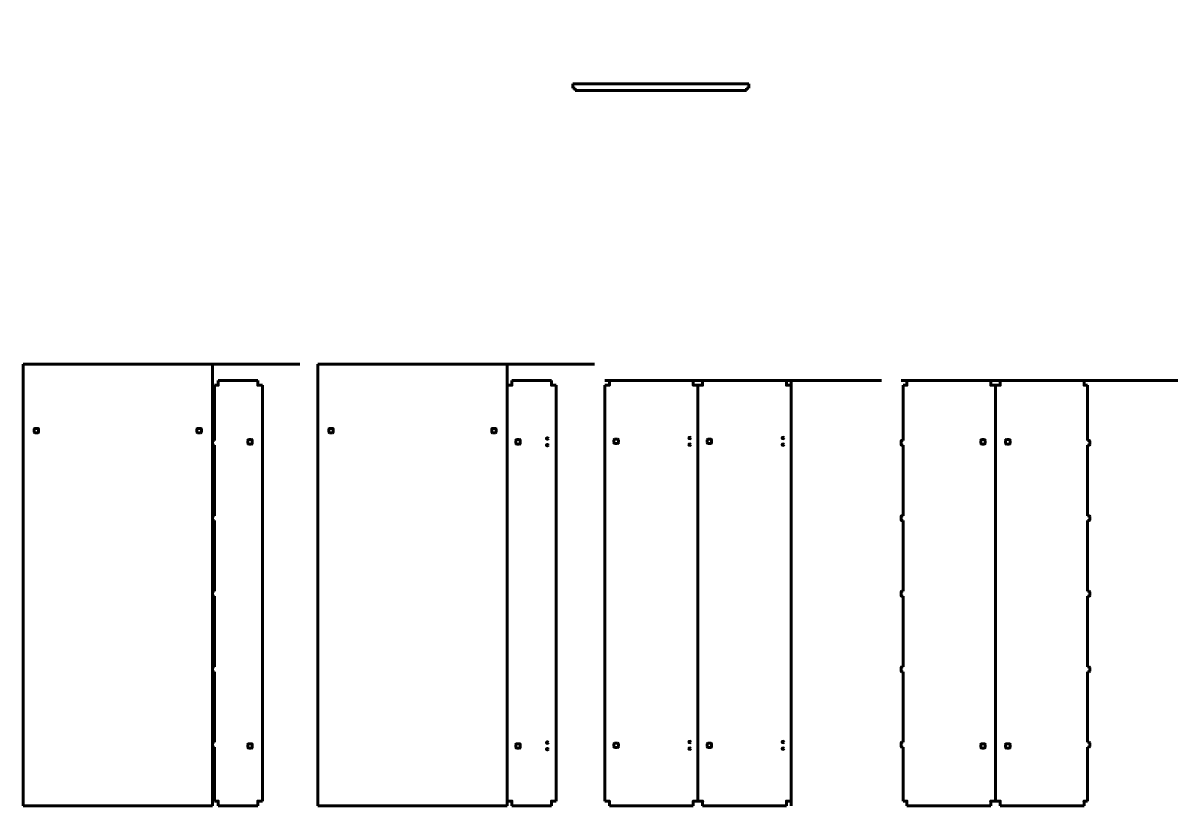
# Model space of a CAD drawing. Header units: millimetres. Extents: x 4323 to 16909, y -7283 to -3748.
# Drawn here: x 11695 to 16909, y -7283 to -3748 of the extents above; entities that cross this region are included whole.
import ezdxf

# ---------------------------------------------------------------- set-up
doc = ezdxf.new("R2010")
doc.units = ezdxf.units.MM
doc.linetypes.add('K5LT_BASIC', pattern=[0])

# ---------------------------------------------------------------- blocks, each defined once
blk = doc.blocks.new('U41')
at = {"color": 150, "linetype": 'K5LT_BASIC', "lineweight": 60, "true_color": 0x0080ff}
for p, q in [((11761.1, -5578.2), (11749.1, -5578.2)), ((11745.1, -5582.2), (11745.1, -5594.2)), ((11749.1, -5598.2), (11761.1, -5598.2)), ((11765.1, -5594.2), (11765.1, -5582.2))]:
    blk.add_line(p, q, dxfattribs=at)
for centre, start, end in [((11749.1, -5582.2), 90, 180), ((11761.1, -5582.2), 0, 90), ((11749.1, -5594.2), 180, 270), ((11761.1, -5594.2), 270, 0)]:
    blk.add_arc(centre, 4, start, end, dxfattribs=at)
blk = doc.blocks.new('U42')
at = {"color": 150, "linetype": 'K5LT_BASIC', "lineweight": 60, "true_color": 0x0080ff}
for p, q in [((12484.1, -5578.2), (12496.1, -5578.2)), ((12480.1, -5594.2), (12480.1, -5582.2)), ((12496.1, -5598.2), (12484.1, -5598.2)), ((12500.1, -5582.2), (12500.1, -5594.2))]:
    blk.add_line(p, q, dxfattribs=at)
for centre, start, end in [((12484.1, -5582.2), 90, 180), ((12496.1, -5582.2), 0, 90), ((12484.1, -5594.2), 180, 270), ((12496.1, -5594.2), 270, 0)]:
    blk.add_arc(centre, 4, start, end, dxfattribs=at)
blk = doc.blocks.new('U43')
at = {"color": 150, "linetype": 'K5LT_BASIC', "lineweight": 60, "true_color": 0x0080ff}
for p, q in [((12726.1, -5629.2), (12714.1, -5629.2)), ((12710.1, -5633.2), (12710.1, -5645.2)), ((12714.1, -5649.2), (12726.1, -5649.2)), ((12730.1, -5645.2), (12730.1, -5633.2))]:
    blk.add_line(p, q, dxfattribs=at)
for centre, start, end in [((12714.1, -5633.2), 90, 180), ((12726.1, -5633.2), 0, 90), ((12714.1, -5645.2), 180, 270), ((12726.1, -5645.2), 270, 0)]:
    blk.add_arc(centre, 4, start, end, dxfattribs=at)
blk = doc.blocks.new('U44')
at = {"color": 150, "linetype": 'K5LT_BASIC', "lineweight": 60, "true_color": 0x0080ff}
for p, q in [((12710.1, -7018.2), (12710.1, -7006.2)), ((12714.1, -7002.2), (12726.1, -7002.2)), ((12726.1, -7022.2), (12714.1, -7022.2)), ((12730.1, -7006.2), (12730.1, -7018.2))]:
    blk.add_line(p, q, dxfattribs=at)
for centre, start, end in [((12714.1, -7006.2), 90, 180), ((12714.1, -7018.2), 180, 270), ((12726.1, -7006.2), 0, 90), ((12726.1, -7018.2), 270, 0)]:
    blk.add_arc(centre, 4, start, end, dxfattribs=at)
blk = doc.blocks.new('U45')
at = {"color": 150, "linetype": 'K5LT_BASIC', "lineweight": 60, "true_color": 0x0080ff}
for p, q in [((13091.9, -5578.2), (13079.9, -5578.2)), ((13075.9, -5582.2), (13075.9, -5594.2)), ((13079.9, -5598.2), (13091.9, -5598.2)), ((13095.9, -5594.2), (13095.9, -5582.2))]:
    blk.add_line(p, q, dxfattribs=at)
for centre, start, end in [((13079.9, -5582.2), 90, 180), ((13091.9, -5582.2), 0, 90), ((13079.9, -5594.2), 180, 270), ((13091.9, -5594.2), 270, 0)]:
    blk.add_arc(centre, 4, start, end, dxfattribs=at)
blk = doc.blocks.new('U46')
at = {"color": 150, "linetype": 'K5LT_BASIC', "lineweight": 60, "true_color": 0x0080ff}
for p, q in [((13814.9, -5578.2), (13826.9, -5578.2)), ((13810.9, -5594.2), (13810.9, -5582.2)), ((13826.9, -5598.2), (13814.9, -5598.2)), ((13830.9, -5582.2), (13830.9, -5594.2))]:
    blk.add_line(p, q, dxfattribs=at)
for centre, start, end in [((13814.9, -5582.2), 90, 180), ((13826.9, -5582.2), 0, 90), ((13814.9, -5594.2), 180, 270), ((13826.9, -5594.2), 270, 0)]:
    blk.add_arc(centre, 4, start, end, dxfattribs=at)
blk = doc.blocks.new('U47')
at = {"color": 150, "linetype": 'K5LT_BASIC', "lineweight": 60, "true_color": 0x0080ff}
for p, q in [((13936.1, -5629.2), (13924.1, -5629.2)), ((13920.1, -5633.2), (13920.1, -5645.2)), ((13924.1, -5649.2), (13936.1, -5649.2)), ((13940.1, -5645.2), (13940.1, -5633.2))]:
    blk.add_line(p, q, dxfattribs=at)
for centre, start, end in [((13924.1, -5633.2), 90, 180), ((13936.1, -5633.2), 0, 90), ((13924.1, -5645.2), 180, 270), ((13936.1, -5645.2), 270, 0)]:
    blk.add_arc(centre, 4, start, end, dxfattribs=at)
blk = doc.blocks.new('U48')
at = {"color": 150, "linetype": 'K5LT_BASIC', "lineweight": 60, "true_color": 0x0080ff}
for p, q in [((13920.1, -7018.2), (13920.1, -7006.2)), ((13924.1, -7002.2), (13936.1, -7002.2)), ((13936.1, -7022.2), (13924.1, -7022.2)), ((13940.1, -7006.2), (13940.1, -7018.2))]:
    blk.add_line(p, q, dxfattribs=at)
for centre, start, end in [((13924.1, -7006.2), 90, 180), ((13924.1, -7018.2), 180, 270), ((13936.1, -7006.2), 0, 90), ((13936.1, -7018.2), 270, 0)]:
    blk.add_arc(centre, 4, start, end, dxfattribs=at)
blk = doc.blocks.new('U49')
at = {"color": 150, "linetype": 'K5LT_BASIC', "lineweight": 60, "true_color": 0x0080ff}
for p, q in [((14363.1, -5630.7), (14363.1, -5642.7)), ((14379.1, -5626.7), (14367.1, -5626.7)), ((14383.1, -5642.7), (14383.1, -5630.7)), ((14367.1, -5646.7), (14379.1, -5646.7))]:
    blk.add_line(p, q, dxfattribs=at)
for centre, start, end in [((14367.1, -5630.7), 90, 180), ((14379.1, -5630.7), 0, 90), ((14367.1, -5642.7), 180, 270), ((14379.1, -5642.7), 270, 0)]:
    blk.add_arc(centre, 4, start, end, dxfattribs=at)
blk = doc.blocks.new('U50')
at = {"color": 150, "linetype": 'K5LT_BASIC', "lineweight": 60, "true_color": 0x0080ff}
for p, q in [((14363.1, -7015.7), (14363.1, -7003.7)), ((14367.1, -6999.7), (14379.1, -6999.7)), ((14379.1, -7019.7), (14367.1, -7019.7)), ((14383.1, -7003.7), (14383.1, -7015.7))]:
    blk.add_line(p, q, dxfattribs=at)
for centre, start, end in [((14367.1, -7003.7), 90, 180), ((14367.1, -7015.7), 180, 270), ((14379.1, -7003.7), 0, 90), ((14379.1, -7015.7), 270, 0)]:
    blk.add_arc(centre, 4, start, end, dxfattribs=at)
blk = doc.blocks.new('U51')
at = {"color": 150, "linetype": 'K5LT_BASIC', "lineweight": 60, "true_color": 0x0080ff}
for p, q in [((14784.1, -5630.7), (14784.1, -5642.7)), ((14800.1, -5626.7), (14788.1, -5626.7)), ((14804.1, -5642.7), (14804.1, -5630.7)), ((14788.1, -5646.7), (14800.1, -5646.7))]:
    blk.add_line(p, q, dxfattribs=at)
for centre, start, end in [((14788.1, -5630.7), 90, 180), ((14800.1, -5630.7), 0, 90), ((14788.1, -5642.7), 180, 270), ((14800.1, -5642.7), 270, 0)]:
    blk.add_arc(centre, 4, start, end, dxfattribs=at)
blk = doc.blocks.new('U52')
at = {"color": 150, "linetype": 'K5LT_BASIC', "lineweight": 60, "true_color": 0x0080ff}
for p, q in [((14784.1, -7015.7), (14784.1, -7003.7)), ((14788.1, -6999.7), (14800.1, -6999.7)), ((14800.1, -7019.7), (14788.1, -7019.7)), ((14804.1, -7003.7), (14804.1, -7015.7))]:
    blk.add_line(p, q, dxfattribs=at)
for centre, start, end in [((14788.1, -7003.7), 90, 180), ((14788.1, -7015.7), 180, 270), ((14800.1, -7003.7), 0, 90), ((14800.1, -7015.7), 270, 0)]:
    blk.add_arc(centre, 4, start, end, dxfattribs=at)
blk = doc.blocks.new('U53')
at = {"color": 150, "linetype": 'K5LT_BASIC', "lineweight": 60, "true_color": 0x0080ff}
for p, q in [((16035.5, -5629.2), (16023.5, -5629.2)), ((16019.5, -5633.2), (16019.5, -5645.2)), ((16023.5, -5649.2), (16035.5, -5649.2)), ((16039.5, -5645.2), (16039.5, -5633.2))]:
    blk.add_line(p, q, dxfattribs=at)
for centre, start, end in [((16023.5, -5633.2), 90, 180), ((16035.5, -5633.2), 0, 90), ((16023.5, -5645.2), 180, 270), ((16035.5, -5645.2), 270, 0)]:
    blk.add_arc(centre, 4, start, end, dxfattribs=at)
blk = doc.blocks.new('U54')
at = {"color": 150, "linetype": 'K5LT_BASIC', "lineweight": 60, "true_color": 0x0080ff}
for p, q in [((16019.5, -7018.2), (16019.5, -7006.2)), ((16023.5, -7002.2), (16035.5, -7002.2)), ((16035.5, -7022.2), (16023.5, -7022.2)), ((16039.5, -7006.2), (16039.5, -7018.2))]:
    blk.add_line(p, q, dxfattribs=at)
for centre, start, end in [((16023.5, -7006.2), 90, 180), ((16023.5, -7018.2), 180, 270), ((16035.5, -7006.2), 0, 90), ((16035.5, -7018.2), 270, 0)]:
    blk.add_arc(centre, 4, start, end, dxfattribs=at)
blk = doc.blocks.new('U55')
at = {"color": 150, "linetype": 'K5LT_BASIC', "lineweight": 60, "true_color": 0x0080ff}
for p, q in [((16135.5, -5629.2), (16147.5, -5629.2)), ((16131.5, -5645.2), (16131.5, -5633.2)), ((16147.5, -5649.2), (16135.5, -5649.2)), ((16151.5, -5633.2), (16151.5, -5645.2))]:
    blk.add_line(p, q, dxfattribs=at)
for centre, start, end in [((16135.5, -5633.2), 90, 180), ((16147.5, -5633.2), 0, 90), ((16135.5, -5645.2), 180, 270), ((16147.5, -5645.2), 270, 0)]:
    blk.add_arc(centre, 4, start, end, dxfattribs=at)
blk = doc.blocks.new('U56')
at = {"color": 150, "linetype": 'K5LT_BASIC', "lineweight": 60, "true_color": 0x0080ff}
for p, q in [((16131.5, -7006.2), (16131.5, -7018.2)), ((16147.5, -7002.2), (16135.5, -7002.2)), ((16135.5, -7022.2), (16147.5, -7022.2)), ((16151.5, -7018.2), (16151.5, -7006.2))]:
    blk.add_line(p, q, dxfattribs=at)
for centre, start, end in [((16135.5, -7006.2), 90, 180), ((16135.5, -7018.2), 180, 270), ((16147.5, -7006.2), 0, 90), ((16147.5, -7018.2), 270, 0)]:
    blk.add_arc(centre, 4, start, end, dxfattribs=at)

msp = doc.modelspace()

# ---------------------------------------------------------------- linework, layer by layer
at = {"color": 150, "linetype": 'K5LT_BASIC', "lineweight": 60, "true_color": 0x0080ff}
for p, q in [((14178.1, -4022.8), (14178.1, -4041.8)), ((14971.6, -4022.8), (14178.1, -4022.8)), ((14178.1, -4041.8), (14188.1, -4041.8)), ((14188.1, -4041.8), (14188.1, -4051.8)), ((14188.1, -4051.8), (14961.6, -4051.8)), ((14971.6, -4041.8), (14961.6, -4041.8)), ((14961.6, -4041.8), (14961.6, -4051.8)), ((14971.6, -4022.8), (14971.6, -4041.8)), ((11725.1, -5288.2), (11695.1, -5288.2)), ((11695.1, -5288.2), (12550.1, -5288.2)), ((11695.1, -5288.2), (11695.1, -7283.2)), ((12550.1, -7283.2), (12550.1, -5288.2)), ((12550.1, -5288.2), (12945.1, -5288.2)), ((13055.9, -5288.2), (13025.9, -5288.2)), ((13025.9, -5288.2), (13880.9, -5288.2)), ((13025.9, -5288.2), (13025.9, -7283.2)), ((13880.9, -7283.2), (13880.9, -5288.2)), ((13880.9, -5288.2), (14275.9, -5288.2)), ((12576.1, -5382.5), (12576.1, -5362.2)), ((12576.1, -5362.2), (12755.1, -5362.2)), ((12755.1, -5382.5), (12755.1, -5362.2)), ((12755.1, -5382.5), (12755.1, -5362.7)), ((13901.9, -5382.5), (13901.9, -5362.2)), ((13901.9, -5362.2), (14080.9, -5362.2)), ((13901.9, -5382.5), (13901.9, -5362.2)), ((14080.9, -5382.5), (14080.9, -5362.2)), ((14321.4, -5362.2), (14342.4, -5362.2)), ((14342.4, -5362.2), (14721.4, -5362.2)), ((14342.4, -5382.5), (14342.4, -5362.2)), ((14342.4, -5382.5), (14342.4, -5362.7)), ((14721.4, -5382.5), (14721.4, -5362.2)), ((14721.4, -5362.2), (14763.4, -5362.2)), ((14721.4, -5382.5), (14721.4, -5362.7)), ((14721.4, -5382.5), (14721.4, -5362.7)), ((14763.4, -5362.2), (15142.4, -5362.2)), ((14763.4, -5382.5), (14763.4, -5362.2)), ((14763.4, -5382.5), (14763.4, -5362.7)), ((15142.4, -5382.5), (15142.4, -5362.2)), ((15142.4, -5362.2), (15571.4, -5362.2)), ((15142.4, -5382.5), (15142.4, -5362.7)), ((15142.4, -5382.5), (15142.4, -5362.7)), ((15163.4, -5362.2), (15163.4, -5383.2)), ((15659.5, -5362.2), (15685.5, -5362.2)), ((15685.5, -5362.2), (16064.5, -5362.2)), ((15685.5, -5382.5), (15685.5, -5362.2)), ((16064.5, -5382.5), (16064.5, -5362.2)), ((16064.5, -5362.2), (16106.5, -5362.2)), ((16485.5, -5362.2), (16106.5, -5362.2)), ((16106.5, -5382.5), (16106.5, -5362.2)), ((16485.5, -5382.5), (16485.5, -5362.2)), ((16485.5, -5362.2), (16909.5, -5362.2)), ((12575.4, -5383.2), (12560.1, -5383.2)), ((12560.1, -5632.7), (12560.1, -5383.2)), ((12575.4, -5383.2), (12560.6, -5383.2)), ((12755.9, -5383.2), (12775.6, -5383.2)), ((12755.9, -5383.2), (12775.6, -5383.2)), ((12755.9, -5383.2), (12776.1, -5383.2)), ((12776.1, -5383.2), (12776.1, -7262.2)), ((13880.9, -7262.2), (13880.9, -5383.2)), ((13901.1, -5383.2), (13880.9, -5383.2)), ((13901.1, -5383.2), (13881.4, -5383.2)), ((13901.1, -5383.2), (13881.4, -5383.2)), ((14081.6, -5383.2), (14101.4, -5383.2)), ((14081.6, -5383.2), (14101.9, -5383.2)), ((14101.9, -5383.2), (14101.9, -7262.2)), ((14321.4, -7262.2), (14321.4, -5383.2)), ((14341.6, -5383.2), (14321.4, -5383.2)), ((14341.6, -5383.2), (14321.9, -5383.2)), ((14722.1, -5383.2), (14741.9, -5383.2)), ((14722.1, -5383.2), (14741.9, -5383.2)), ((14722.1, -5383.2), (14742.4, -5383.2)), ((14742.4, -5383.2), (14742.4, -7262.2)), ((14742.4, -7262.2), (14742.4, -5383.2)), ((14762.6, -5383.2), (14742.4, -5383.2)), ((14762.6, -5383.2), (14742.9, -5383.2)), ((15143.1, -5383.2), (15162.9, -5383.2)), ((15143.1, -5383.2), (15162.9, -5383.2)), ((15143.1, -5383.2), (15163.4, -5383.2)), ((15163.4, -5383.2), (15163.4, -7262.2)), ((15684.7, -5383.2), (15669.5, -5383.2)), ((15669.5, -5632.7), (15669.5, -5383.2)), ((15684.7, -5383.2), (15670, -5383.2)), ((16065.2, -5383.2), (16085, -5383.2)), ((16065.2, -5383.2), (16085.5, -5383.2)), ((16085.5, -5383.2), (16085.5, -7262.2)), ((16105.7, -5383.2), (16085.5, -5383.2)), ((16085.5, -5383.2), (16085.5, -7262.2)), ((16105.7, -5383.2), (16086, -5383.2)), ((16486.2, -5383.2), (16501, -5383.2)), ((16486.2, -5383.2), (16501.5, -5383.2)), ((16501.5, -5632.7), (16501.5, -5383.2)), ((12550.1, -5651.7), (12550.1, -5635.7)), ((12560.1, -5632.7), (12553.1, -5632.7)), ((12560.1, -5654.7), (12553.1, -5654.7)), ((12560.1, -5972.7), (12560.1, -5654.7)), ((15659.5, -5651.7), (15659.5, -5635.7)), ((15669.5, -5632.7), (15662.5, -5632.7)), ((15669.5, -5654.7), (15662.5, -5654.7)), ((15669.5, -5972.7), (15669.5, -5654.7)), ((16501.5, -5632.7), (16508.5, -5632.7)), ((16501.5, -5654.7), (16508.5, -5654.7)), ((16501.5, -5972.7), (16501.5, -5654.7)), ((16511.5, -5651.7), (16511.5, -5635.7)), ((12550.1, -5991.7), (12550.1, -5975.7)), ((12560.1, -5972.7), (12553.1, -5972.7)), ((12560.1, -5994.7), (12553.1, -5994.7)), ((12560.1, -6314.2), (12560.1, -5994.7)), ((15659.5, -5991.7), (15659.5, -5975.7)), ((15669.5, -5972.7), (15662.5, -5972.7)), ((15669.5, -5994.7), (15662.5, -5994.7)), ((15669.5, -6314.2), (15669.5, -5994.7)), ((16501.5, -5972.7), (16508.5, -5972.7)), ((16501.5, -5994.7), (16508.5, -5994.7)), ((16501.5, -6314.2), (16501.5, -5994.7)), ((16511.5, -5991.7), (16511.5, -5975.7)), ((12550.1, -6317.2), (12550.1, -6333.2)), ((12550.1, -6333.2), (12550.1, -6317.2)), ((12560.1, -6314.2), (12553.1, -6314.2)), ((12560.1, -6314.2), (12553.1, -6314.2)), ((12560.1, -6336.2), (12553.1, -6336.2)), ((12560.1, -6336.2), (12553.1, -6336.2)), ((12560.1, -6655.7), (12560.1, -6336.2)), ((15659.5, -6317.2), (15659.5, -6333.2)), ((15659.5, -6333.2), (15659.5, -6317.2)), ((15669.5, -6314.2), (15662.5, -6314.2)), ((15669.5, -6314.2), (15662.5, -6314.2)), ((15669.5, -6336.2), (15662.5, -6336.2)), ((15669.5, -6336.2), (15662.5, -6336.2)), ((15669.5, -6655.7), (15669.5, -6336.2)), ((16501.5, -6314.2), (16508.5, -6314.2)), ((16501.5, -6314.2), (16508.5, -6314.2)), ((16501.5, -6336.2), (16508.5, -6336.2)), ((16501.5, -6336.2), (16508.5, -6336.2)), ((16501.5, -6655.7), (16501.5, -6336.2)), ((16511.5, -6317.2), (16511.5, -6333.2)), ((16511.5, -6333.2), (16511.5, -6317.2)), ((12550.1, -6658.7), (12550.1, -6674.7)), ((12560.1, -6655.7), (12553.1, -6655.7)), ((15659.5, -6658.7), (15659.5, -6674.7)), ((15669.5, -6655.7), (15662.5, -6655.7)), ((16501.5, -6655.7), (16508.5, -6655.7)), ((16511.5, -6658.7), (16511.5, -6674.7)), ((12560.1, -6677.7), (12553.1, -6677.7)), ((12560.1, -6995.7), (12560.1, -6677.7)), ((15669.5, -6677.7), (15662.5, -6677.7)), ((15669.5, -6995.7), (15669.5, -6677.7)), ((16501.5, -6677.7), (16508.5, -6677.7)), ((16501.5, -6995.7), (16501.5, -6677.7)), ((12550.1, -6998.7), (12550.1, -7014.7)), ((12560.1, -6995.7), (12553.1, -6995.7)), ((12560.1, -7017.7), (12553.1, -7017.7)), ((12560.1, -7262.2), (12560.1, -7017.7)), ((15659.5, -6998.7), (15659.5, -7014.7)), ((15669.5, -6995.7), (15662.5, -6995.7)), ((15669.5, -7017.7), (15662.5, -7017.7)), ((15669.5, -7262.2), (15669.5, -7017.7)), ((16501.5, -6995.7), (16508.5, -6995.7)), ((16501.5, -7262.2), (16501.5, -7017.7)), ((16501.5, -7017.7), (16508.5, -7017.7)), ((16511.5, -6998.7), (16511.5, -7014.7)), ((11725.1, -7283.2), (11695.1, -7283.2)), ((11695.1, -7283.2), (12550.1, -7283.2)), ((12575.4, -7262.2), (12560.1, -7262.2)), ((12575.4, -7262.2), (12560.6, -7262.2)), ((12576.1, -7263), (12576.1, -7283.2)), ((12755.1, -7283.2), (12576.1, -7283.2)), ((12755.1, -7263), (12755.1, -7282.7)), ((12755.1, -7263), (12755.1, -7282.7)), ((12755.1, -7263), (12755.1, -7283.2)), ((12755.9, -7262.2), (12775.6, -7262.2)), ((12755.9, -7262.2), (12775.6, -7262.2)), ((12755.9, -7262.2), (12775.6, -7262.2)), ((12755.9, -7262.2), (12776.1, -7262.2)), ((13055.9, -7283.2), (13025.9, -7283.2)), ((13025.9, -7283.2), (13880.9, -7283.2)), ((13901.1, -7262.2), (13880.9, -7262.2)), ((13901.1, -7262.2), (13881.4, -7262.2)), ((13901.9, -7263), (13901.9, -7283.2)), ((13901.9, -7263), (13901.9, -7283.2)), ((13901.9, -7283.2), (14080.9, -7283.2)), ((14080.9, -7263), (14080.9, -7283.2)), ((14081.6, -7262.2), (14101.9, -7262.2)), ((14341.6, -7262.2), (14321.4, -7262.2)), ((14341.6, -7262.2), (14321.9, -7262.2)), ((14341.6, -7262.2), (14321.9, -7262.2)), ((14342.4, -7263), (14342.4, -7282.7)), ((14342.4, -7263), (14342.4, -7282.7)), ((14342.4, -7263), (14342.4, -7283.2)), ((14342.4, -7283.2), (14721.4, -7283.2)), ((14721.4, -7263), (14721.4, -7282.7)), ((14721.4, -7263), (14721.4, -7282.7)), ((14721.4, -7263), (14721.4, -7283.2)), ((14722.1, -7262.2), (14740.9, -7262.2)), ((14722.1, -7262.2), (14741.9, -7262.2)), ((14722.1, -7262.2), (14741.9, -7262.2)), ((14722.1, -7262.2), (14742.4, -7262.2)), ((14762.6, -7262.2), (14742.4, -7262.2)), ((14762.6, -7262.2), (14742.9, -7262.2)), ((14762.6, -7262.2), (14742.9, -7262.2)), ((14763.4, -7263), (14763.4, -7282.7)), ((14763.4, -7263), (14763.4, -7282.7)), ((14763.4, -7263), (14763.4, -7283.2)), ((14763.4, -7283.2), (15142.4, -7283.2)), ((15142.4, -7263), (15142.4, -7282.7)), ((15142.4, -7263), (15142.4, -7282.7)), ((15142.4, -7263), (15142.4, -7283.2)), ((15143.1, -7262.2), (15161.9, -7262.2)), ((15143.1, -7262.2), (15162.9, -7262.2)), ((15143.1, -7262.2), (15162.9, -7262.2)), ((15143.1, -7262.2), (15163.4, -7262.2)), ((15163.4, -7262.2), (15163.4, -7283.2)), ((15684.7, -7262.2), (15669.5, -7262.2)), ((15685.5, -7263), (15685.5, -7283.2)), ((16064.5, -7283.2), (15685.5, -7283.2)), ((16064.5, -7263), (16064.5, -7282.7)), ((16064.5, -7263), (16064.5, -7283.2)), ((16065.2, -7262.2), (16085, -7262.2)), ((16065.2, -7262.2), (16085, -7262.2)), ((16065.2, -7262.2), (16085.5, -7262.2)), ((16105.7, -7262.2), (16085.5, -7262.2)), ((16105.7, -7262.2), (16086, -7262.2)), ((16105.7, -7262.2), (16086, -7262.2)), ((16106.5, -7263), (16106.5, -7282.7)), ((16106.5, -7263), (16106.5, -7283.2)), ((16106.5, -7283.2), (16485.5, -7283.2)), ((16485.5, -7263), (16485.5, -7283.2)), ((16486.2, -7262.2), (16501.5, -7262.2))]:
    msp.add_line(p, q, dxfattribs=at)
for centre in [(14061.9, -5624.2), (14704.9, -5621.7), (15125.9, -5621.7), (14061.9, -5654.2), (14704.9, -5651.7), (15125.9, -5651.7), (14061.9, -6997.2), (14061.9, -6997.2), (14061.9, -6997.2), (14061.9, -7027.2), (14061.9, -7027.2), (14061.9, -7027.2), (14704.9, -6994.7), (14704.9, -6994.7), (14704.9, -6994.7), (14704.9, -7024.7), (14704.9, -7024.7), (14704.9, -7024.7), (15125.9, -6994.7), (15125.9, -6994.7), (15125.9, -6994.7), (15125.9, -7024.7), (15125.9, -7024.7), (15125.9, -7024.7)]:
    msp.add_circle(centre, 3.5, dxfattribs=at)
for centre, radius, start, end in [((12576.1, -5383.2), 0.75, 180, 90), ((12755.1, -5383.2), 0.75, 90, 0), ((12755.1, -5383.2), 0.75, 90, 0), ((13901.9, -5383.2), 0.75, 180, 90), ((13901.9, -5383.2), 0.75, 180, 90), ((14080.9, -5383.2), 0.75, 90, 0), ((14342.4, -5383.2), 0.75, 180, 90), ((14721.4, -5383.2), 0.75, 90, 0), ((14721.4, -5383.2), 0.75, 90, 0), ((14763.4, -5383.2), 0.75, 180, 90), ((15142.4, -5383.2), 0.75, 90, 0), ((15142.4, -5383.2), 0.75, 90, 0), ((15685.5, -5383.2), 0.75, 180, 90), ((16064.5, -5383.2), 0.75, 90, 0), ((16106.5, -5383.2), 0.75, 180, 90), ((16485.5, -5383.2), 0.75, 90, 0), ((12553.1, -5635.7), 3, 90, 180), ((12553.1, -5651.7), 3, 180, 270), ((15662.5, -5635.7), 3, 90, 180), ((15662.5, -5651.7), 3, 180, 270), ((16508.5, -5635.7), 3, 0, 90), ((16508.5, -5651.7), 3, 270, 0), ((12553.1, -5975.7), 3, 90, 180), ((12553.1, -5991.7), 3, 180, 270), ((15662.5, -5975.7), 3, 90, 180), ((15662.5, -5991.7), 3, 180, 270), ((16508.5, -5975.7), 3, 0, 90), ((16508.5, -5991.7), 3, 270, 0), ((12553.1, -6317.2), 3, 90, 180), ((12553.1, -6317.2), 3, 90, 180), ((12553.1, -6333.2), 3, 180, 270), ((12553.1, -6333.2), 3, 180, 270), ((15662.5, -6317.2), 3, 90, 180), ((15662.5, -6317.2), 3, 90, 180), ((15662.5, -6333.2), 3, 180, 270), ((15662.5, -6333.2), 3, 180, 270), ((16508.5, -6317.2), 3, 0, 90), ((16508.5, -6317.2), 3, 0, 90), ((16508.5, -6333.2), 3, 270, 0), ((16508.5, -6333.2), 3, 270, 0), ((12553.1, -6658.7), 3, 90, 180), ((15662.5, -6658.7), 3, 90, 180), ((16508.5, -6658.7), 3, 0, 90), ((12553.1, -6674.7), 3, 180, 270), ((15662.5, -6674.7), 3, 180, 270), ((16508.5, -6674.7), 3, 270, 0), ((12553.1, -6998.7), 3, 90, 180), ((12553.1, -7014.7), 3, 180, 270), ((15662.5, -6998.7), 3, 90, 180), ((15662.5, -7014.7), 3, 180, 270), ((16508.5, -6998.7), 3, 0, 90), ((16508.5, -7014.7), 3, 270, 0), ((12576.1, -7262.2), 0.75, 270, 180), ((12755.1, -7262.2), 0.75, 0, 270), ((12755.1, -7262.2), 0.75, 0, 270), ((12755.1, -7262.2), 0.75, 0, 270), ((13901.9, -7262.2), 0.75, 270, 180), ((13901.9, -7262.2), 0.75, 270, 180), ((14080.9, -7262.2), 0.75, 0, 270), ((14342.4, -7262.2), 0.75, 270, 180), ((14342.4, -7262.2), 0.75, 270, 180), ((14721.4, -7262.2), 0.75, 0, 270), ((14721.4, -7262.2), 0.75, 0, 270), ((14763.4, -7262.2), 0.75, 270, 180), ((14763.4, -7262.2), 0.75, 270, 180), ((15142.4, -7262.2), 0.75, 0, 270), ((15142.4, -7262.2), 0.75, 0, 270), ((15685.5, -7262.2), 0.75, 270, 180), ((16064.5, -7262.2), 0.75, 0, 270), ((16064.5, -7262.2), 0.75, 0, 270), ((16106.5, -7262.2), 0.75, 270, 180), ((16106.5, -7262.2), 0.75, 270, 180), ((16485.5, -7262.2), 0.75, 0, 270)]:
    msp.add_arc(centre, radius, start, end, dxfattribs=at)

# ---------------------------------------------------------------- block references
for name in ['U41', 'U42', 'U45', 'U46', 'U43', 'U47', 'U49', 'U51', 'U53', 'U55', 'U44', 'U48', 'U50', 'U52', 'U54', 'U56']:
    msp.add_blockref(name, (0, 0))

doc.saveas('drawing.dxf')
